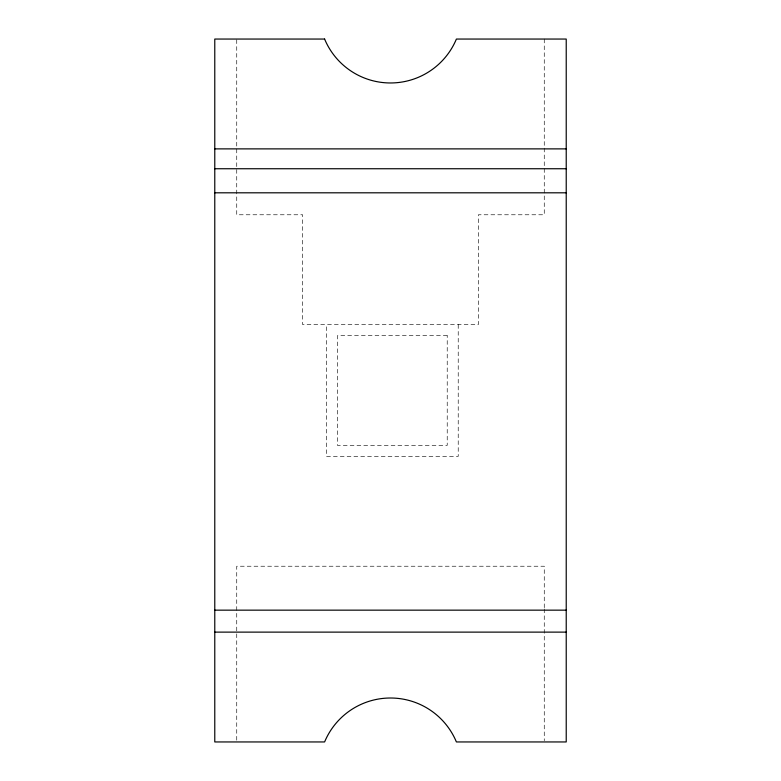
<?xml version="1.0" encoding="UTF-8"?>
<svg xmlns="http://www.w3.org/2000/svg" width="781" height="781" viewBox="0 0 781 781"><rect width="100%" height="100%" fill="white"/><g stroke="black" fill="none" stroke-linecap="round" stroke-linejoin="round"><path stroke-width="0.59" stroke-dasharray="3.9 2.93" d="M544.259 39.05L544.259 146.906M544.259 148.117L544.259 214.775L478.362 214.775L478.362 324.603L302.637 324.603L302.637 214.775L236.741 214.775L236.741 39.05M544.259 607.716L544.259 566.225L236.741 566.225L236.741 740.73M544.259 608.936L544.259 740.73M458.222 324.603L458.222 456.397L326.429 456.397L326.429 324.603M447.22 335.615L337.441 335.615L337.441 445.385L447.22 445.385L447.22 335.615"/><path stroke-width="1.17" d="M214.775 148.878L566.225 148.878M214.775 168.745L566.225 168.745M214.775 192.809L566.225 192.809M214.775 610.156L566.225 610.156M214.775 632.122L566.225 632.122M324.603 39.05L214.775 39.05L214.775 741.95L324.603 741.95A71.383 71.383 0 0 1 456.397 741.95L566.225 741.95L566.225 39.05L456.397 39.05A71.393 71.383 0 0 1 324.603 39.05"/></g></svg>
